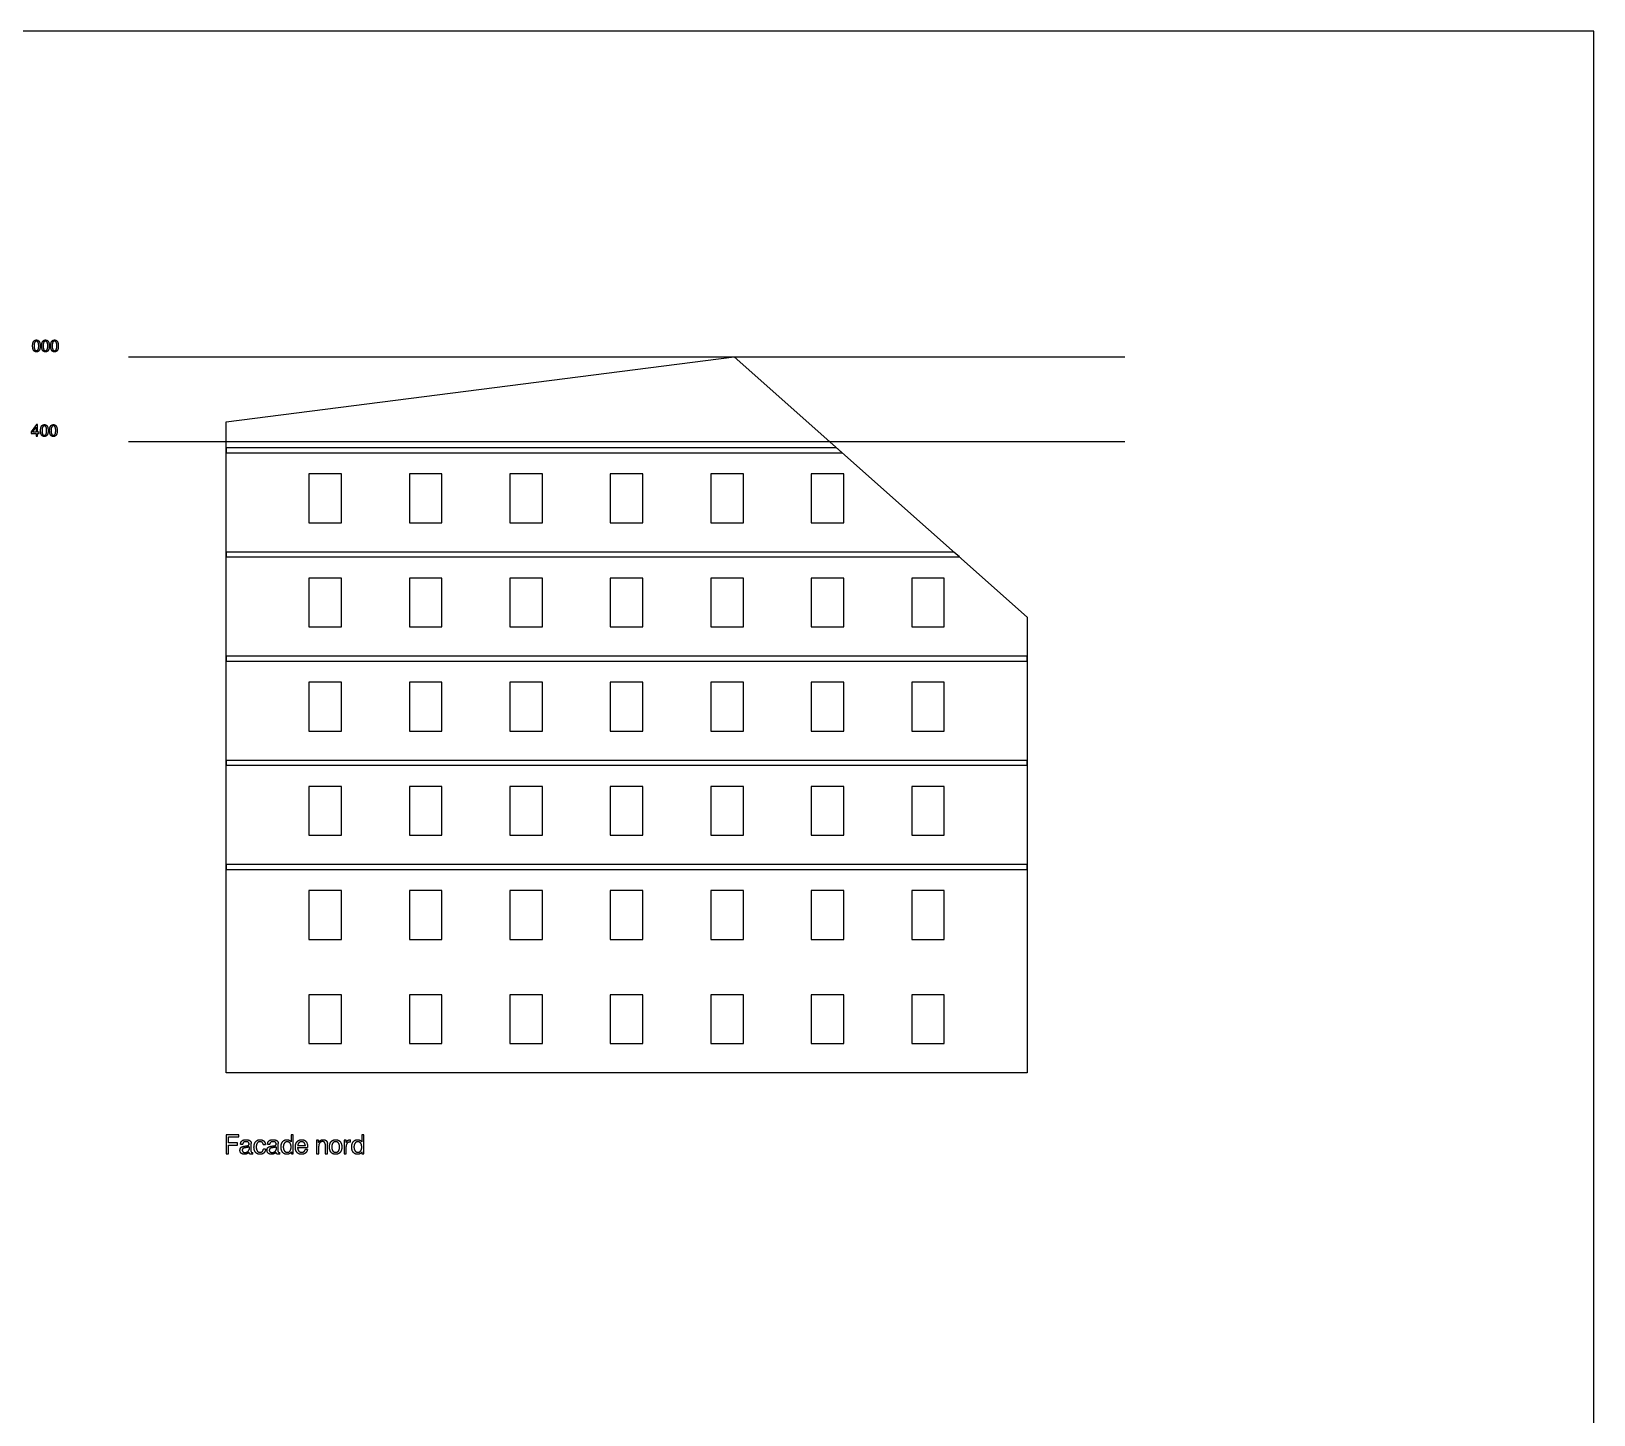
# Model space of a CAD drawing. Header units: millimetres. Extents: x -9000 to 87000, y -13000 to 72000.
# Drawn here: x 39018 to 87000, y 29500 to 72000 of the extents above; entities that cross this region are included whole.
import ezdxf

# ---------------------------------------------------------------- set-up
doc = ezdxf.new("R2010")
doc.units = ezdxf.units.MM
for name, color, linetype in [('ALTANER', 7, 'Continuous'), ('KOTER_REF', 7, 'Continuous'), ('RAMME_REF', 7, 'Continuous'), ('TEKST_NOTE', 7, 'Continuous'), ('VAEG', 7, 'Continuous'), ('VINDUER', 7, 'Continuous')]:
    doc.layers.add(name, color=color, linetype=linetype)

msp = doc.modelspace()

# ---------------------------------------------------------------- linework, layer by layer
at = {"layer": 'ALTANER'}
for p, q in [((45000, 59200), (45000, 59050)), ((63750, 59200), (45000, 59200)), ((45000, 59050), (63919, 59050)), ((63919, 59050), (63750, 59200)), ((45000, 56000), (45000, 55850)), ((67350, 56000), (45000, 56000)), ((45000, 55850), (67519, 55850)), ((67519, 55850), (67350, 56000)), ((45000, 52800), (45000, 52650)), ((69600, 52800), (45000, 52800)), ((69600, 52650), (69600, 52800)), ((45000, 52650), (69600, 52650)), ((45000, 49600), (45000, 49450)), ((69600, 49600), (45000, 49600)), ((45000, 49450), (69600, 49450)), ((69600, 49450), (69600, 49600)), ((45000, 46400), (45000, 46250)), ((69600, 46400), (45000, 46400)), ((45000, 46250), (69600, 46250)), ((69600, 46250), (69600, 46400))]:
    msp.add_line(p, q, dxfattribs=at)
at = {"layer": 'KOTER_REF'}
for p, q in [((42000, 62000), (72600, 62000)), ((42000, 59400), (72600, 59400))]:
    msp.add_line(p, q, dxfattribs=at)
at = {"layer": 'RAMME_REF'}
for p, q in [((87000, 72000), (-9000, 72000)), ((87000, -13000), (87000, 72000))]:
    msp.add_line(p, q, dxfattribs=at)
at = {"layer": 'TEKST_NOTE'}
for p, q in [((39180, 59916), (39019, 59693)), ((39019, 59693), (39019, 59647)), ((39019, 59647), (39168, 59647)), ((39058, 59686), (39168, 59841)), ((39168, 59686), (39058, 59686)), ((39168, 59841), (39168, 59686)), ((39168, 59647), (39168, 59562)), ((39168, 59562), (39212, 59562)), ((39212, 59916), (39180, 59916)), ((39212, 59686), (39212, 59916)), ((39265, 59686), (39212, 59686)), ((39212, 59562), (39212, 59647)), ((39212, 59647), (39265, 59647)), ((39265, 59647), (39265, 59686)), ((45000, 38102), (45000, 37518)), ((45391, 38102), (45000, 38102)), ((45074, 37850), (45074, 38036)), ((45074, 38036), (45391, 38036)), ((45391, 38036), (45391, 38102)), ((46998, 38102), (46998, 37885)), ((47064, 38102), (46998, 38102)), ((47064, 37518), (47064, 38102)), ((47778, 37938), (47778, 37518)), ((47840, 37938), (47778, 37938)), ((47840, 37867), (47840, 37938)), ((48623, 37938), (48623, 37518)), ((48685, 37938), (48623, 37938)), ((48685, 37862), (48685, 37938)), ((48825, 37879), (48825, 37947)), ((49167, 38102), (49167, 37885)), ((49234, 38102), (49167, 38102)), ((49234, 37518), (49234, 38102)), ((45000, 37518), (45074, 37518)), ((45353, 37850), (45074, 37850)), ((45074, 37518), (45074, 37784)), ((45074, 37784), (45353, 37784)), ((45353, 37784), (45353, 37850)), ((45446, 37814), (45513, 37814)), ((45705, 37826), (45705, 37808)), ((45705, 37726), (45705, 37650)), ((45771, 37589), (45771, 37835)), ((45822, 37507), (45822, 37558)), ((46142, 37797), (46210, 37797)), ((46214, 37662), (46147, 37662)), ((46277, 37814), (46344, 37814)), ((46536, 37826), (46536, 37808)), ((46536, 37726), (46536, 37650)), ((46602, 37589), (46602, 37835)), ((46653, 37507), (46653, 37558)), ((47005, 37574), (47005, 37518)), ((47005, 37518), (47064, 37518)), ((47198, 37706), (47506, 37706)), ((47435, 37760), (47199, 37760)), ((47498, 37646), (47430, 37646)), ((47778, 37518), (47846, 37518)), ((47846, 37518), (47846, 37750)), ((48046, 37809), (48046, 37518)), ((48046, 37518), (48112, 37518)), ((48112, 37518), (48112, 37835)), ((48623, 37518), (48690, 37518)), ((48690, 37518), (48690, 37736)), ((49174, 37574), (49174, 37518)), ((49174, 37518), (49234, 37518))]:
    msp.add_line(p, q, dxfattribs=at)
for points in [[(39060, 62333), (39060, 62378), (39068, 62412)], [(39068, 62412), (39075, 62446), (39087, 62465)], [(39087, 62465), (39098, 62484), (39114, 62496)], [(39176, 62477), (39105, 62477), (39105, 62333)], [(39114, 62496), (39130, 62508), (39145, 62512)], [(39145, 62512), (39160, 62516), (39176, 62516)], [(39176, 62516), (39292, 62516), (39292, 62330)], [(39247, 62334), (39247, 62477), (39176, 62477)], [(39338, 62333), (39338, 62378), (39346, 62412)], [(39346, 62412), (39353, 62446), (39365, 62465)], [(39365, 62465), (39376, 62484), (39392, 62496)], [(39454, 62477), (39383, 62477), (39383, 62333)], [(39392, 62496), (39408, 62508), (39423, 62512)], [(39423, 62512), (39438, 62516), (39454, 62516)], [(39454, 62516), (39570, 62516), (39570, 62330)], [(39525, 62334), (39525, 62477), (39454, 62477)], [(39616, 62333), (39616, 62378), (39624, 62412)], [(39624, 62412), (39631, 62446), (39643, 62465)], [(39643, 62465), (39654, 62484), (39670, 62496)], [(39732, 62477), (39661, 62477), (39661, 62333)], [(39670, 62496), (39686, 62508), (39701, 62512)], [(39701, 62512), (39716, 62516), (39732, 62516)], [(39732, 62516), (39848, 62516), (39848, 62330)], [(39803, 62334), (39803, 62477), (39732, 62477)], [(39090, 62197), (39060, 62244), (39060, 62333)], [(39176, 62150), (39119, 62150), (39090, 62197)], [(39105, 62333), (39105, 62187), (39175, 62187)], [(39175, 62187), (39212, 62187), (39230, 62223)], [(39263, 62196), (39233, 62150), (39176, 62150)], [(39230, 62223), (39247, 62259), (39247, 62334)], [(39292, 62330), (39292, 62243), (39263, 62196)], [(39368, 62197), (39338, 62244), (39338, 62333)], [(39454, 62150), (39397, 62150), (39368, 62197)], [(39383, 62333), (39383, 62187), (39453, 62187)], [(39453, 62187), (39490, 62187), (39508, 62223)], [(39541, 62196), (39511, 62150), (39454, 62150)], [(39508, 62223), (39525, 62259), (39525, 62334)], [(39570, 62330), (39570, 62243), (39541, 62196)], [(39646, 62197), (39616, 62244), (39616, 62333)], [(39732, 62150), (39675, 62150), (39646, 62197)], [(39661, 62333), (39661, 62187), (39731, 62187)], [(39731, 62187), (39768, 62187), (39786, 62223)], [(39819, 62196), (39789, 62150), (39732, 62150)], [(39786, 62223), (39803, 62259), (39803, 62334)], [(39848, 62330), (39848, 62243), (39819, 62196)], [(39305, 59733), (39305, 59778), (39312, 59812)], [(39334, 59597), (39305, 59644), (39305, 59733)], [(39312, 59812), (39320, 59846), (39331, 59865)], [(39331, 59865), (39343, 59884), (39359, 59896)], [(39420, 59550), (39363, 59550), (39334, 59597)], [(39420, 59877), (39350, 59877), (39350, 59733)], [(39350, 59733), (39350, 59587), (39420, 59587)], [(39359, 59896), (39375, 59908), (39389, 59912)], [(39389, 59912), (39404, 59916), (39420, 59916)], [(39420, 59916), (39536, 59916), (39536, 59730)], [(39491, 59734), (39491, 59877), (39420, 59877)], [(39420, 59587), (39456, 59587), (39474, 59623)], [(39507, 59596), (39477, 59550), (39420, 59550)], [(39474, 59623), (39491, 59659), (39491, 59734)], [(39536, 59730), (39536, 59643), (39507, 59596)], [(39583, 59733), (39583, 59778), (39590, 59812)], [(39612, 59597), (39583, 59644), (39583, 59733)], [(39590, 59812), (39598, 59846), (39609, 59865)], [(39609, 59865), (39620, 59884), (39636, 59896)], [(39698, 59550), (39641, 59550), (39612, 59597)], [(39698, 59877), (39628, 59877), (39628, 59733)], [(39628, 59733), (39628, 59587), (39698, 59587)], [(39636, 59896), (39653, 59908), (39667, 59912)], [(39667, 59912), (39682, 59916), (39698, 59916)], [(39698, 59916), (39814, 59916), (39814, 59730)], [(39769, 59734), (39769, 59877), (39698, 59877)], [(39698, 59587), (39734, 59587), (39752, 59623)], [(39785, 59596), (39755, 59550), (39698, 59550)], [(39752, 59623), (39769, 59659), (39769, 59734)], [(39814, 59730), (39814, 59643), (39785, 59596)], [(45446, 37814), (45450, 37950), (45614, 37950)], [(45614, 37950), (45691, 37950), (45731, 37920)], [(45731, 37920), (45771, 37891), (45771, 37835)], [(45908, 37887), (45959, 37950), (46044, 37950)], [(46044, 37950), (46117, 37950), (46160, 37910)], [(46160, 37910), (46204, 37871), (46210, 37797)], [(46277, 37814), (46282, 37950), (46445, 37950)], [(46445, 37950), (46522, 37950), (46562, 37920)], [(46562, 37920), (46602, 37891), (46602, 37835)], [(46738, 37889), (46787, 37950), (46869, 37950)], [(46869, 37950), (46955, 37950), (46998, 37885)], [(47180, 37888), (47233, 37950), (47320, 37950)], [(47320, 37950), (47506, 37950), (47506, 37706)], [(47840, 37867), (47868, 37911), (47900, 37930)], [(47900, 37930), (47933, 37950), (47979, 37950)], [(47979, 37950), (48040, 37950), (48076, 37918)], [(48076, 37918), (48112, 37887), (48112, 37835)], [(48226, 37890), (48277, 37950), (48365, 37950)], [(48365, 37950), (48455, 37950), (48505, 37890)], [(48685, 37862), (48714, 37909), (48740, 37929)], [(48740, 37929), (48767, 37950), (48799, 37950)], [(48799, 37950), (48808, 37950), (48825, 37947)], [(48908, 37889), (48957, 37950), (49038, 37950)], [(49038, 37950), (49125, 37950), (49167, 37885)], [(45427, 37624), (45427, 37642), (45431, 37658)], [(45464, 37534), (45427, 37567), (45427, 37624)], [(45431, 37658), (45434, 37673), (45439, 37684)], [(45439, 37684), (45443, 37696), (45454, 37706)], [(45454, 37706), (45466, 37716), (45473, 37722)], [(45565, 37500), (45502, 37500), (45464, 37534)], [(45473, 37722), (45481, 37729), (45499, 37735)], [(45521, 37676), (45497, 37658), (45497, 37626)], [(45497, 37626), (45497, 37594), (45518, 37576)], [(45499, 37735), (45517, 37741), (45526, 37744)], [(45541, 37870), (45517, 37852), (45513, 37814)], [(45518, 37576), (45540, 37558), (45579, 37558)], [(45574, 37698), (45545, 37694), (45521, 37676)], [(45526, 37744), (45536, 37746), (45560, 37750)], [(45611, 37888), (45565, 37888), (45541, 37870)], [(45560, 37750), (45584, 37754), (45595, 37756)], [(45707, 37562), (45640, 37500), (45565, 37500)], [(45644, 37710), (45604, 37703), (45574, 37698)], [(45579, 37558), (45634, 37558), (45670, 37588)], [(45595, 37756), (45606, 37758), (45635, 37762)], [(45680, 37872), (45656, 37888), (45611, 37888)], [(45635, 37762), (45674, 37766), (45690, 37777)], [(45705, 37726), (45685, 37716), (45644, 37710)], [(45670, 37588), (45705, 37617), (45705, 37650)], [(45705, 37826), (45705, 37856), (45680, 37872)], [(45690, 37777), (45705, 37787), (45705, 37808)], [(45728, 37515), (45711, 37530), (45707, 37562)], [(45776, 37500), (45744, 37500), (45728, 37515)], [(45771, 37589), (45771, 37556), (45807, 37556)], [(45822, 37507), (45794, 37500), (45776, 37500)], [(45807, 37556), (45814, 37556), (45822, 37558)], [(45858, 37721), (45858, 37825), (45908, 37887)], [(45908, 37560), (45858, 37619), (45858, 37721)], [(46043, 37500), (45958, 37500), (45908, 37560)], [(45958, 37844), (45927, 37799), (45927, 37721)], [(45927, 37721), (45927, 37646), (45958, 37604)], [(46043, 37888), (45989, 37888), (45958, 37844)], [(45958, 37604), (45990, 37562), (46045, 37562)], [(46110, 37864), (46085, 37888), (46043, 37888)], [(46163, 37543), (46118, 37500), (46043, 37500)], [(46045, 37562), (46130, 37562), (46147, 37662)], [(46142, 37797), (46136, 37841), (46110, 37864)], [(46214, 37662), (46208, 37586), (46163, 37543)], [(46258, 37624), (46258, 37642), (46262, 37658)], [(46296, 37534), (46258, 37567), (46258, 37624)], [(46262, 37658), (46266, 37673), (46270, 37684)], [(46270, 37684), (46274, 37696), (46286, 37706)], [(46286, 37706), (46297, 37716), (46304, 37722)], [(46396, 37500), (46333, 37500), (46296, 37534)], [(46304, 37722), (46312, 37729), (46330, 37735)], [(46352, 37676), (46328, 37658), (46328, 37626)], [(46328, 37626), (46328, 37594), (46350, 37576)], [(46330, 37735), (46348, 37741), (46358, 37744)], [(46372, 37870), (46348, 37852), (46344, 37814)], [(46350, 37576), (46371, 37558), (46410, 37558)], [(46406, 37698), (46376, 37694), (46352, 37676)], [(46358, 37744), (46367, 37746), (46391, 37750)], [(46442, 37888), (46396, 37888), (46372, 37870)], [(46391, 37750), (46415, 37754), (46426, 37756)], [(46538, 37562), (46471, 37500), (46396, 37500)], [(46476, 37710), (46435, 37703), (46406, 37698)], [(46410, 37558), (46466, 37558), (46501, 37588)], [(46426, 37756), (46438, 37758), (46466, 37762)], [(46512, 37872), (46487, 37888), (46442, 37888)], [(46466, 37762), (46506, 37766), (46521, 37777)], [(46536, 37726), (46516, 37716), (46476, 37710)], [(46501, 37588), (46536, 37617), (46536, 37650)], [(46536, 37826), (46536, 37856), (46512, 37872)], [(46521, 37777), (46536, 37787), (46536, 37808)], [(46559, 37515), (46542, 37530), (46538, 37562)], [(46607, 37500), (46575, 37500), (46559, 37515)], [(46602, 37589), (46602, 37556), (46638, 37556)], [(46653, 37507), (46625, 37500), (46607, 37500)], [(46638, 37556), (46646, 37556), (46653, 37558)], [(46689, 37729), (46689, 37829), (46738, 37889)], [(46738, 37561), (46689, 37622), (46689, 37729)], [(46871, 37500), (46786, 37500), (46738, 37561)], [(46792, 37842), (46758, 37798), (46758, 37725)], [(46758, 37725), (46758, 37651), (46792, 37607)], [(46880, 37887), (46826, 37887), (46792, 37842)], [(46792, 37607), (46826, 37562), (46881, 37562)], [(46946, 37517), (46914, 37500), (46871, 37500)], [(46966, 37843), (46934, 37887), (46880, 37887)], [(46881, 37562), (46934, 37562), (46966, 37606)], [(47005, 37574), (46978, 37534), (46946, 37517)], [(46998, 37723), (46998, 37798), (46966, 37843)], [(46966, 37606), (46998, 37650), (46998, 37723)], [(47128, 37722), (47128, 37826), (47180, 37888)], [(47179, 37560), (47128, 37619), (47128, 37722)], [(47318, 37500), (47230, 37500), (47179, 37560)], [(47198, 37706), (47199, 37640), (47232, 37601)], [(47236, 37853), (47203, 37818), (47199, 37760)], [(47232, 37601), (47264, 37562), (47321, 37562)], [(47319, 37888), (47269, 37888), (47236, 37853)], [(47438, 37538), (47390, 37500), (47318, 37500)], [(47402, 37851), (47370, 37888), (47319, 37888)], [(47321, 37562), (47402, 37562), (47430, 37646)], [(47435, 37760), (47435, 37814), (47402, 37851)], [(47498, 37646), (47485, 37577), (47438, 37538)], [(47877, 37852), (47846, 37814), (47846, 37750)], [(47959, 37891), (47908, 37891), (47877, 37852)], [(48022, 37869), (47999, 37891), (47959, 37891)], [(48046, 37809), (48046, 37846), (48022, 37869)], [(48176, 37725), (48176, 37830), (48226, 37890)], [(48226, 37560), (48176, 37619), (48176, 37725)], [(48366, 37500), (48276, 37500), (48226, 37560)], [(48278, 37844), (48246, 37801), (48246, 37725)], [(48246, 37725), (48246, 37649), (48278, 37605)], [(48366, 37888), (48310, 37888), (48278, 37844)], [(48278, 37605), (48310, 37562), (48366, 37562)], [(48454, 37844), (48422, 37888), (48366, 37888)], [(48366, 37562), (48421, 37562), (48453, 37605)], [(48504, 37559), (48454, 37500), (48366, 37500)], [(48453, 37605), (48486, 37649), (48486, 37722)], [(48486, 37722), (48486, 37800), (48454, 37844)], [(48555, 37722), (48555, 37618), (48504, 37559)], [(48505, 37890), (48555, 37830), (48555, 37722)], [(48724, 37848), (48690, 37818), (48690, 37736)], [(48825, 37879), (48758, 37878), (48724, 37848)], [(48858, 37729), (48858, 37829), (48908, 37889)], [(48907, 37561), (48858, 37622), (48858, 37729)], [(49041, 37500), (48956, 37500), (48907, 37561)], [(48962, 37842), (48928, 37798), (48928, 37725)], [(48928, 37725), (48928, 37651), (48962, 37607)], [(49050, 37887), (48995, 37887), (48962, 37842)], [(48962, 37607), (48995, 37562), (49050, 37562)], [(49116, 37517), (49084, 37500), (49041, 37500)], [(49135, 37843), (49103, 37887), (49050, 37887)], [(49050, 37562), (49103, 37562), (49135, 37606)], [(49174, 37574), (49147, 37534), (49116, 37517)], [(49167, 37723), (49167, 37798), (49135, 37843)], [(49135, 37606), (49167, 37650), (49167, 37723)]]:
    msp.add_open_spline(points, degree=2, dxfattribs=at)
at = {"layer": 'VAEG'}
for p, q in [((45000, 60000), (60600, 62000)), ((60600, 62000), (69600, 54000)), ((45000, 40000), (45000, 60000)), ((69600, 54000), (69600, 40000)), ((69600, 40000), (45000, 40000))]:
    msp.add_line(p, q, dxfattribs=at)
at = {"layer": 'VINDUER'}
for p, q in [((47543, 58400), (47543, 56900)), ((48543, 58400), (47543, 58400)), ((48543, 56900), (48543, 58400)), ((50629, 58400), (50629, 56900)), ((51629, 58400), (50629, 58400)), ((51629, 56900), (51629, 58400)), ((53714, 58400), (53714, 56900)), ((54714, 58400), (53714, 58400)), ((54714, 56900), (54714, 58400)), ((56800, 58400), (56800, 56900)), ((57800, 58400), (56800, 58400)), ((57800, 56900), (57800, 58400)), ((59886, 58400), (59886, 56900)), ((60886, 58400), (59886, 58400)), ((60886, 56900), (60886, 58400)), ((62971, 58400), (62971, 56900)), ((63971, 58400), (62971, 58400)), ((63971, 56900), (63971, 58400)), ((47543, 56900), (48543, 56900)), ((50629, 56900), (51629, 56900)), ((53714, 56900), (54714, 56900)), ((56800, 56900), (57800, 56900)), ((59886, 56900), (60886, 56900)), ((62971, 56900), (63971, 56900)), ((47543, 55200), (47543, 53700)), ((48543, 55200), (47543, 55200)), ((48543, 53700), (48543, 55200)), ((50629, 55200), (50629, 53700)), ((51629, 55200), (50629, 55200)), ((51629, 53700), (51629, 55200)), ((53714, 55200), (53714, 53700)), ((54714, 55200), (53714, 55200)), ((54714, 53700), (54714, 55200)), ((56800, 55200), (56800, 53700)), ((57800, 55200), (56800, 55200)), ((57800, 53700), (57800, 55200)), ((59886, 55200), (59886, 53700)), ((60886, 55200), (59886, 55200)), ((60886, 53700), (60886, 55200)), ((62971, 55200), (62971, 53700)), ((63971, 55200), (62971, 55200)), ((63971, 53700), (63971, 55200)), ((66057, 55200), (66057, 53700)), ((67057, 55200), (66057, 55200)), ((67057, 53700), (67057, 55200)), ((47543, 53700), (48543, 53700)), ((50629, 53700), (51629, 53700)), ((53714, 53700), (54714, 53700)), ((56800, 53700), (57800, 53700)), ((59886, 53700), (60886, 53700)), ((62971, 53700), (63971, 53700)), ((66057, 53700), (67057, 53700)), ((47543, 52000), (47543, 50500)), ((48543, 52000), (47543, 52000)), ((48543, 50500), (48543, 52000)), ((50629, 52000), (50629, 50500)), ((51629, 52000), (50629, 52000)), ((51629, 50500), (51629, 52000)), ((53714, 52000), (53714, 50500)), ((54714, 52000), (53714, 52000)), ((54714, 50500), (54714, 52000)), ((56800, 52000), (56800, 50500)), ((57800, 52000), (56800, 52000)), ((57800, 50500), (57800, 52000)), ((59886, 52000), (59886, 50500)), ((60886, 52000), (59886, 52000)), ((60886, 50500), (60886, 52000)), ((62971, 52000), (62971, 50500)), ((63971, 52000), (62971, 52000)), ((63971, 50500), (63971, 52000)), ((66057, 52000), (66057, 50500)), ((67057, 52000), (66057, 52000)), ((67057, 50500), (67057, 52000)), ((47543, 50500), (48543, 50500)), ((50629, 50500), (51629, 50500)), ((53714, 50500), (54714, 50500)), ((56800, 50500), (57800, 50500)), ((59886, 50500), (60886, 50500)), ((62971, 50500), (63971, 50500)), ((66057, 50500), (67057, 50500)), ((47543, 48800), (47543, 47300)), ((48543, 48800), (47543, 48800)), ((48543, 47300), (48543, 48800)), ((50629, 48800), (50629, 47300)), ((51629, 48800), (50629, 48800)), ((51629, 47300), (51629, 48800)), ((53714, 48800), (53714, 47300)), ((54714, 48800), (53714, 48800)), ((54714, 47300), (54714, 48800)), ((56800, 48800), (56800, 47300)), ((57800, 48800), (56800, 48800)), ((57800, 47300), (57800, 48800)), ((59886, 48800), (59886, 47300)), ((60886, 48800), (59886, 48800)), ((60886, 47300), (60886, 48800)), ((62971, 48800), (62971, 47300)), ((63971, 48800), (62971, 48800)), ((63971, 47300), (63971, 48800)), ((66057, 48800), (66057, 47300)), ((67057, 48800), (66057, 48800)), ((67057, 47300), (67057, 48800)), ((47543, 47300), (48543, 47300)), ((50629, 47300), (51629, 47300)), ((53714, 47300), (54714, 47300)), ((56800, 47300), (57800, 47300)), ((59886, 47300), (60886, 47300)), ((62971, 47300), (63971, 47300)), ((66057, 47300), (67057, 47300)), ((47543, 45600), (47543, 44100)), ((48543, 45600), (47543, 45600)), ((48543, 44100), (48543, 45600)), ((50629, 45600), (50629, 44100)), ((51629, 45600), (50629, 45600)), ((51629, 44100), (51629, 45600)), ((53714, 45600), (53714, 44100)), ((54714, 45600), (53714, 45600)), ((54714, 44100), (54714, 45600)), ((56800, 45600), (56800, 44100)), ((57800, 45600), (56800, 45600)), ((57800, 44100), (57800, 45600)), ((59886, 45600), (59886, 44100)), ((60886, 45600), (59886, 45600)), ((60886, 44100), (60886, 45600)), ((62971, 45600), (62971, 44100)), ((63971, 45600), (62971, 45600)), ((63971, 44100), (63971, 45600)), ((66057, 45600), (66057, 44100)), ((67057, 45600), (66057, 45600)), ((67057, 44100), (67057, 45600)), ((47543, 44100), (48543, 44100)), ((50629, 44100), (51629, 44100)), ((53714, 44100), (54714, 44100)), ((56800, 44100), (57800, 44100)), ((59886, 44100), (60886, 44100)), ((62971, 44100), (63971, 44100)), ((66057, 44100), (67057, 44100)), ((47543, 42400), (47543, 40900)), ((48543, 42400), (47543, 42400)), ((48543, 40900), (48543, 42400)), ((50629, 42400), (50629, 40900)), ((51629, 42400), (50629, 42400)), ((51629, 40900), (51629, 42400)), ((53714, 42400), (53714, 40900)), ((54714, 42400), (53714, 42400)), ((54714, 40900), (54714, 42400)), ((56800, 42400), (56800, 40900)), ((57800, 42400), (56800, 42400)), ((57800, 40900), (57800, 42400)), ((59886, 42400), (59886, 40900)), ((60886, 42400), (59886, 42400)), ((60886, 40900), (60886, 42400)), ((62971, 42400), (62971, 40900)), ((63971, 42400), (62971, 42400)), ((63971, 40900), (63971, 42400)), ((66057, 42400), (66057, 40900)), ((67057, 42400), (66057, 42400)), ((67057, 40900), (67057, 42400)), ((47543, 40900), (48543, 40900)), ((50629, 40900), (51629, 40900)), ((53714, 40900), (54714, 40900)), ((56800, 40900), (57800, 40900)), ((59886, 40900), (60886, 40900)), ((62971, 40900), (63971, 40900)), ((66057, 40900), (67057, 40900))]:
    msp.add_line(p, q, dxfattribs=at)

doc.saveas('drawing.dxf')
